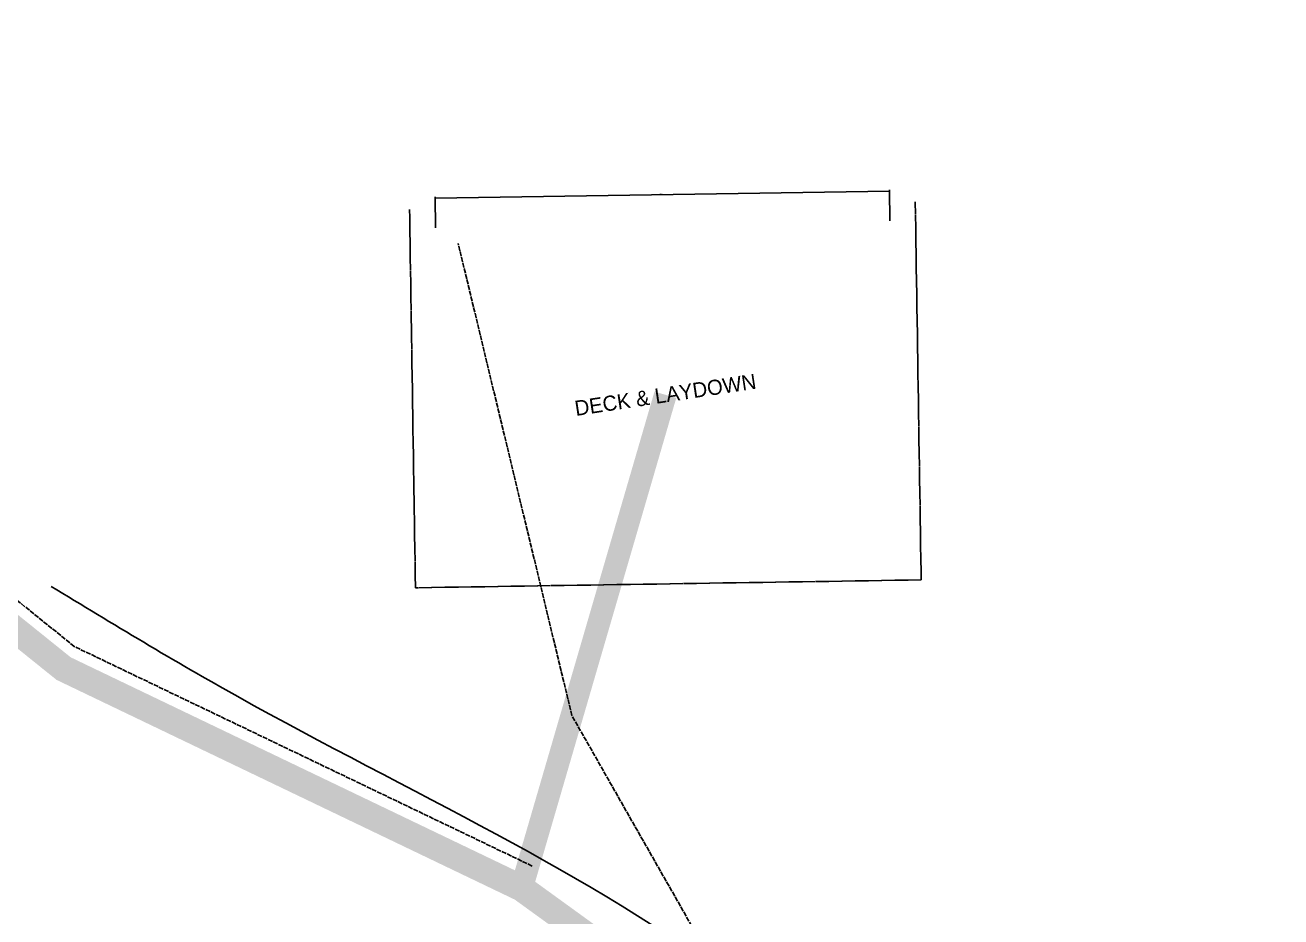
# Model space of a CAD drawing. Header units: metres. Extents: x 475292 to 475981, y 305566 to 306085.
# Drawn here: x 475565.1 to 475897.2, y 305789.5 to 306025.5 of the extents above; entities that cross this region are included whole.
import ezdxf
from ezdxf.enums import TextEntityAlignment as Align

# ---------------------------------------------------------------- set-up
doc = ezdxf.new("R2010")
doc.units = ezdxf.units.M
doc.linetypes.add('DASHED', pattern=[1.524, 1.27, -0.254])
doc.linetypes.add('FENCE', pattern=[3.5, 3.4, -0.1])
for name, color, linetype in [('C-BARRIER-RW', 1, 'DASHED'), ('C-DIMS', 2, 'CONTINUOUS'), ('C-DRAINAGE', 4, 'Continuous'), ('C-HAUL-ROAD', 30, 'CONTINUOUS'), ('C-HERAS', 8, 'FENCE'), ('C-PEDESTRIAN', 3, 'DASHED'), ('C-TEXT', 7, 'CONTINUOUS')]:
    doc.layers.add(name, color=color, linetype=linetype)
doc.styles.add('OpenSansCondensed-Light', font='OpenSansCondensed-Light.ttf')
doc.dimstyles.new('EZDXF', dxfattribs={"dimtxt": 0.25, "dimasz": 0.175, "dimexe": 0.375, "dimexo": 0.125, "dimgap": 0.1, "dimtad": 1, "dimlfac": 100, "dimzin": 12, "dimdsep": 46, "dimtxsty": 'OpenSansCondensed-Light', "dimblk": 'ARCHTICK', "dimcen": 2.5, "dimazin": 3, "dimtfac": 0.5, "dimtmove": 2, "dimatfit": 3})

# ---------------------------------------------------------------- blocks, each defined once
blk = doc.blocks.new('_ARCHTICK')
at = {"color": 0, "linetype": 'BYBLOCK', "const_width": 0.15}
blk.add_lwpolyline([(-0.5, -0.5), (0.5, 0.5)], dxfattribs=at)

msp = doc.modelspace()

# ---------------------------------------------------------------- linework, layer by layer
at = {"layer": 'C-BARRIER-RW'}
msp.add_lwpolyline([(475699.206, 305802.977), (475578.117, 305861.07), (475457.611, 305958.3)], dxfattribs=at)
at = {"layer": 'C-DRAINAGE'}
msp.add_spline([(475865.097, 305651.684), (475754.5, 305770.853), (475621.336, 305847.791), (475571.998, 305876.96)], degree=3, dxfattribs=at)
at = {"layer": 'C-HAUL-ROAD'}
for points, const_width in [([(475879.496, 305620.055), (475818.019, 305708.996), (475696.394, 305797.117), (475575.305, 305855.21), (475453.535, 305953.237), (475372.35, 306021.965)], 7), ([(475696.394, 305797.117), (475734.434, 305927.657)], 6)]:
    msp.add_lwpolyline(points, dxfattribs=dict(at, const_width=const_width))
at = {"layer": 'C-HERAS'}
msp.add_lwpolyline([(475800.53, 305978.712), (475802.082, 305878.675), (475668.337, 305876.602), (475666.787, 305976.639)], dxfattribs=at)
at = {"layer": 'C-PEDESTRIAN'}
msp.add_lwpolyline([(475897.211, 305663.208), (475763.288, 305748.65), (475709.708, 305842.806), (475679.659, 305967.663)], dxfattribs=at)

# ---------------------------------------------------------------- texts
at = {"layer": 'C-TEXT'}
msp.add_text('DECK & LAYDOWN', height=4, rotation=8.6447601, dxfattribs=at).set_placement((475734.434, 305927.657), align=Align.MIDDLE_CENTER)

# ---------------------------------------------------------------- dimensions: what is measured, and where the dimension line sits
at = {"layer": 'C-DIMS'}
msp.add_linear_dim(base=(475673.53498, 305979.66204), p1=(475673.659, 305971.663), p2=(475793.816, 305973.526), angle=0.8882835, dimstyle='EZDXF', dxfattribs=at).render()

doc.saveas('drawing.dxf')
